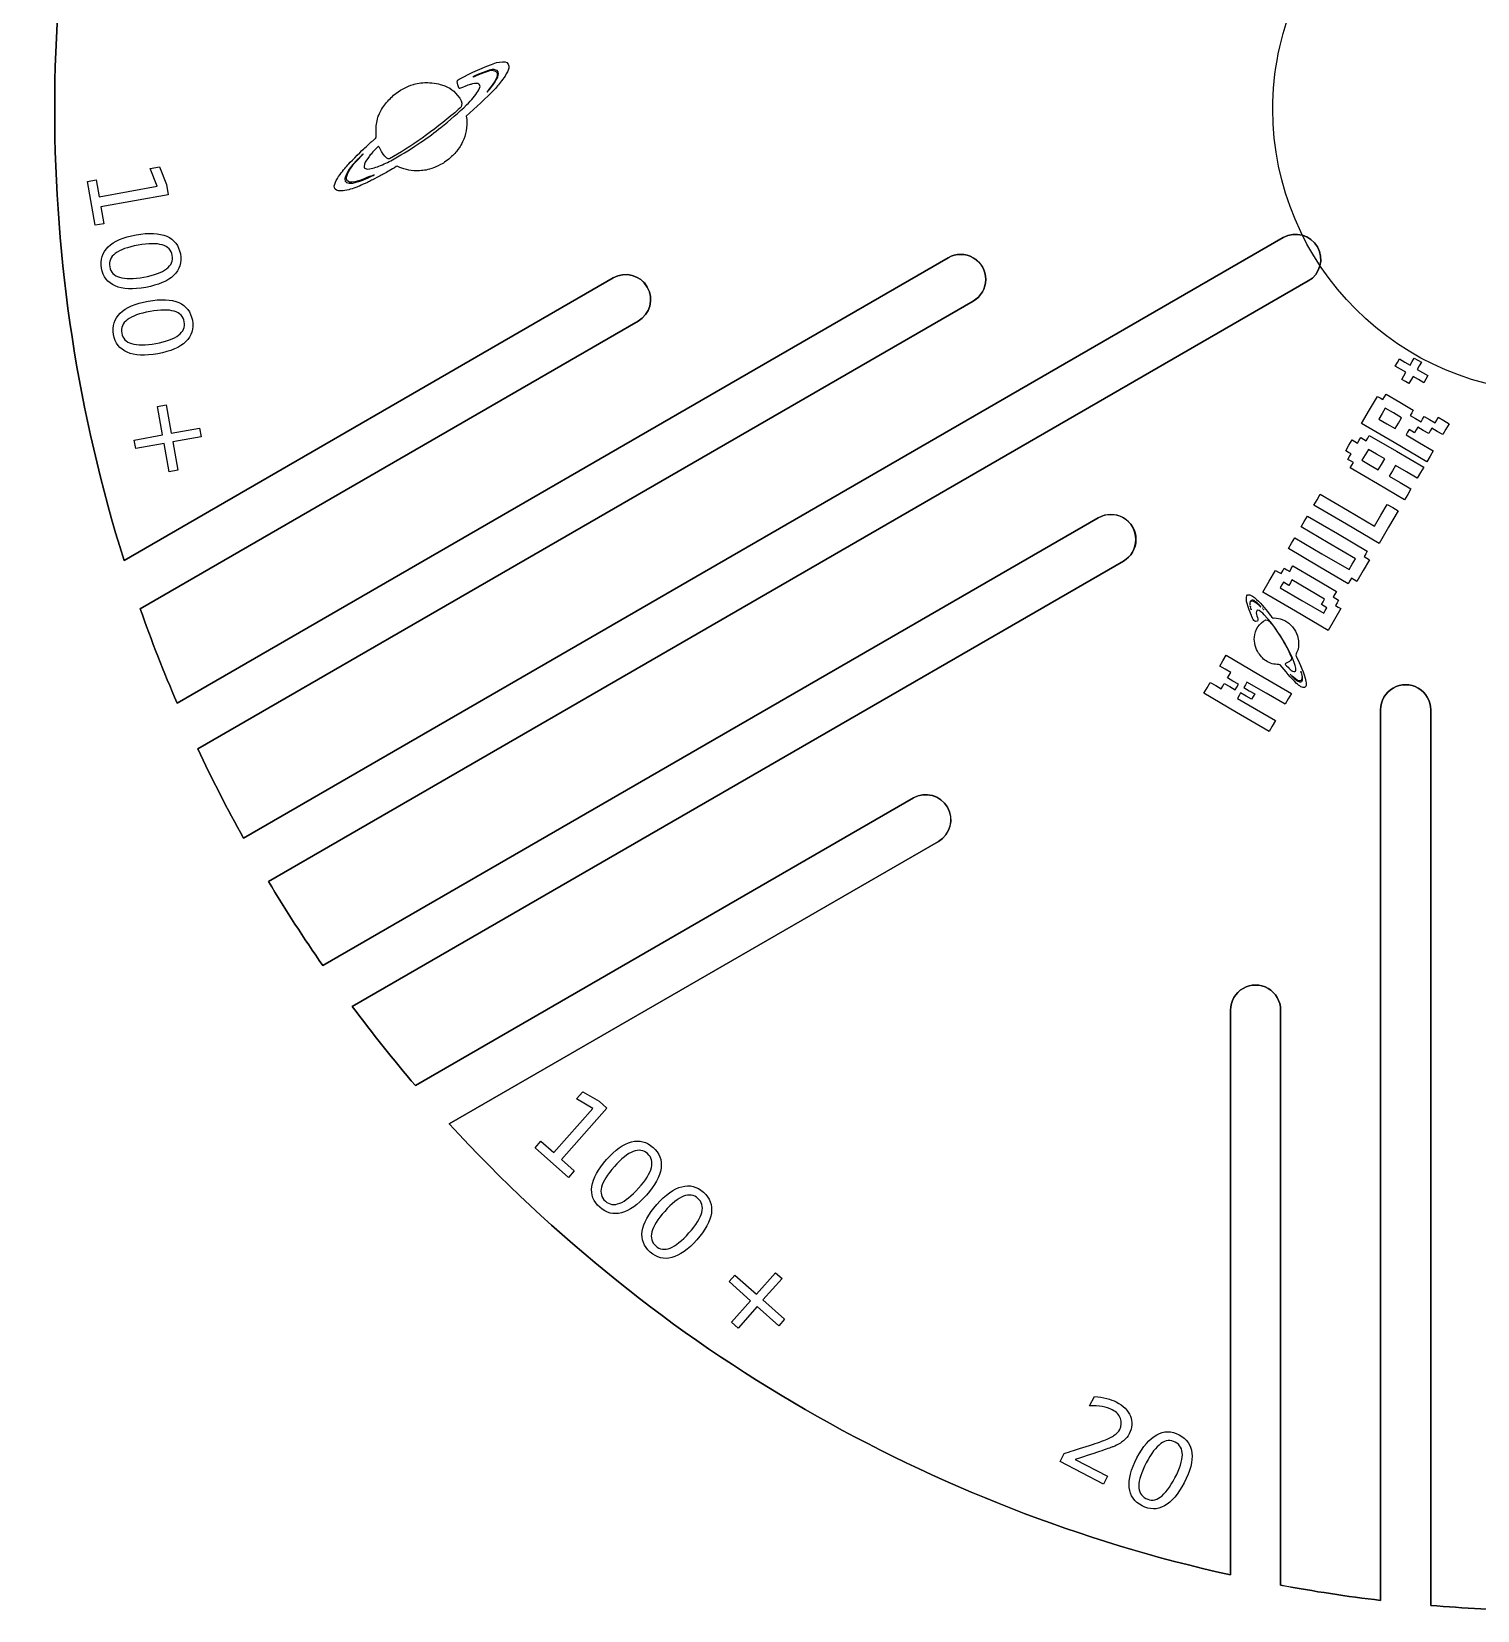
# Model space of a CAD drawing. Header units: millimetres. Extents: x 1 to 303, y 3 to 303.
# Drawn here: x 0.7 to 145.2, y 3 to 160.7 of the extents above; entities that cross this region are included whole.
import ezdxf

# ---------------------------------------------------------------- set-up
doc = ezdxf.new("R2010")
doc.units = ezdxf.units.MM
doc.layers.get('0').update_dxf_attribs({"linetype": 'CONTINUOUS'})

msp = doc.modelspace()

# ---------------------------------------------------------------- linework, layer by layer
at = {"color": 7}
for p, q in [((46.656962, 155.21642), (46.656962, 155.21642)), ((44.132532, 152.28417), (44.171732, 151.94336)), ((35.348442, 149.29766), (35.153802, 149.09053)), ((35.397442, 149.22766), (35.348442, 149.29766)), ((12.526892, 147.043953), (13.462505, 147.213459)), ((13.223719, 145.284828), (12.526892, 147.043953)), ((13.462505, 147.213459), (14.157491, 145.464498)), ((6.263646, 145.756939), (7.128071, 145.913548)), ((7.055899, 141.383966), (6.263646, 145.756939)), ((7.128071, 145.913548), (7.432074, 144.235553)), ((7.432074, 144.235553), (13.223719, 145.284828)), ((14.157491, 145.464498), (14.343578, 144.437358)), ((34.008752, 145.98896), (34.008732, 145.98891)), ((14.343578, 144.437358), (7.61632, 143.218579)), ((31.157042, 144.87162), (31.157112, 144.87153)), ((7.61632, 143.218579), (7.920324, 141.540575)), ((7.920324, 141.540575), (7.055899, 141.383966)), ((14.745124, 138.365563), (14.745124, 138.365563)), ((15.558701, 138.512959), (15.558701, 138.512959)), ((15.94548, 131.739999), (15.94548, 131.739999)), ((16.759057, 131.887395), (16.759057, 131.887395)), ((137.169014, 127.672702), (137.377423, 128.028789)), ((137.377423, 128.028789), (137.911555, 127.716175)), ((138.654096, 127.759648), (138.862505, 128.115735)), ((138.862505, 128.115735), (139.218592, 127.907326)), ((139.218592, 127.907326), (139.57468, 127.698916)), ((136.960605, 127.316614), (137.169014, 127.672702)), ((137.494736, 127.004), (136.960605, 127.316614)), ((138.028867, 126.691385), (137.494736, 127.004)), ((137.612048, 125.979211), (137.820457, 126.335297)), ((137.820457, 126.335297), (138.028867, 126.691385)), ((137.911555, 127.716175), (138.445686, 127.40356)), ((138.445686, 127.40356), (138.654096, 127.759648)), ((138.741042, 126.274567), (138.532632, 125.918478)), ((139.275173, 125.961952), (138.741042, 126.274567)), ((139.366271, 127.34283), (139.157861, 126.986741)), ((139.157861, 126.986741), (139.691992, 126.674127)), ((139.57468, 127.698916), (139.366271, 127.34283)), ((139.691992, 126.674127), (140.226123, 126.361513)), ((140.226123, 126.361513), (140.017715, 126.005426)), ((137.968136, 125.770801), (137.612048, 125.979211)), ((138.324223, 125.562392), (137.968136, 125.770801)), ((138.532632, 125.918478), (138.324223, 125.562392)), ((139.809305, 125.649338), (139.275173, 125.961952)), ((140.017715, 126.005426), (139.809305, 125.649338)), ((13.262605, 123.271285), (14.12703, 123.427893)), ((13.775727, 120.439021), (13.262605, 123.271285)), ((14.12703, 123.427893), (14.640152, 120.595629)), ((134.392259, 122.930463), (135.18741, 124.289055)), ((135.18741, 124.289055), (135.459128, 124.130024)), ((135.459128, 124.130024), (135.730846, 123.970994)), ((135.956222, 123.109498), (135.638161, 122.566061)), ((135.730846, 123.970994), (135.889876, 124.242712)), ((135.889876, 124.242712), (136.048906, 124.51443)), ((136.771377, 122.632408), (135.956222, 123.109498)), ((136.048906, 124.51443), (137.407496, 123.71928)), ((137.407496, 123.71928), (138.766087, 122.92413)), ((133.597109, 121.571874), (134.392259, 122.930463)), ((136.857727, 119.663513), (133.597109, 121.571874)), ((135.638161, 122.566061), (135.320102, 122.022625)), ((135.320102, 122.022625), (136.135256, 121.545535)), ((136.135256, 121.545535), (136.95041, 121.068445)), ((137.586531, 122.155318), (136.771377, 122.632408)), ((136.95041, 121.068445), (137.26847, 121.611881)), ((137.26847, 121.611881), (137.586531, 122.155318)), ((138.607057, 122.652412), (138.448027, 122.380694)), ((138.448027, 122.380694), (138.991463, 122.062634)), ((138.766087, 122.92413), (138.607057, 122.652412)), ((138.991463, 122.062634), (139.5349, 121.744573)), ((139.5349, 121.744573), (139.69393, 122.016291)), ((139.69393, 122.016291), (139.85296, 122.288009)), ((139.85296, 122.288009), (140.396396, 121.969949)), ((140.396396, 121.969949), (140.939832, 121.651889)), ((140.939832, 121.651889), (141.098862, 121.923607)), ((141.098862, 121.923607), (141.257892, 122.195325)), ((141.257892, 122.195325), (141.801328, 121.877265)), ((141.801328, 121.877265), (142.344765, 121.559204)), ((142.344765, 121.559204), (142.026705, 121.015769)), ((10.943465, 119.925899), (13.775727, 120.439021)), ((11.098231, 119.071645), (10.943465, 119.925899)), ((14.640152, 120.595629), (17.472414, 121.108751)), ((17.62718, 120.254497), (14.794918, 119.741376)), ((17.472414, 121.108751), (17.62718, 120.254497)), ((132.324868, 119.398127), (132.642928, 119.941565)), ((132.642928, 119.941565), (132.914647, 119.782535)), ((133.186365, 119.623505), (133.345395, 119.895223)), ((133.345395, 119.895223), (133.504425, 120.16694)), ((133.504425, 120.16694), (133.776143, 120.00791)), ((133.776143, 120.00791), (134.047861, 119.84888)), ((134.047861, 119.84888), (134.206891, 120.120598)), ((134.206891, 120.120598), (134.365921, 120.392316)), ((134.365921, 120.392316), (137.083102, 118.802015)), ((138.196313, 120.704042), (138.037283, 120.432324)), ((138.037283, 120.432324), (139.395873, 119.637174)), ((138.355343, 120.97576), (138.196313, 120.704042)), ((138.627061, 120.81673), (138.355343, 120.97576)), ((138.898779, 120.6577), (138.627061, 120.81673)), ((139.057809, 120.929418), (138.898779, 120.6577)), ((139.21684, 121.201137), (139.057809, 120.929418)), ((139.760276, 120.883077), (139.21684, 121.201137)), ((140.303712, 120.565017), (139.760276, 120.883077)), ((140.462742, 120.836735), (140.303712, 120.565017)), ((140.621772, 121.108453), (140.462742, 120.836735)), ((141.165208, 120.790393), (140.621772, 121.108453)), ((141.708645, 120.472333), (141.165208, 120.790393)), ((142.026705, 121.015769), (141.708645, 120.472333)), ((13.930493, 119.584767), (11.098231, 119.071645)), ((14.443615, 116.752503), (13.930493, 119.584767)), ((14.794918, 119.741376), (15.30804, 116.909112)), ((132.006808, 118.854692), (132.324868, 119.398127)), ((132.278526, 118.695661), (132.006808, 118.854692)), ((132.550244, 118.536631), (132.278526, 118.695661)), ((132.391214, 118.264913), (132.550244, 118.536631)), ((132.914647, 119.782535), (133.186365, 119.623505)), ((133.955176, 118.443947), (133.637117, 117.900511)), ((134.273237, 118.987384), (133.955176, 118.443947)), ((135.088392, 118.510294), (134.273237, 118.987384)), ((135.903546, 118.033204), (135.088392, 118.510294)), ((140.118344, 117.755152), (136.857727, 119.663513)), ((137.083102, 118.802015), (139.800283, 117.211715)), ((139.395873, 119.637174), (140.754464, 118.842024)), ((140.436404, 118.298588), (140.118344, 117.755152)), ((140.754464, 118.842024), (140.436404, 118.298588)), ((15.30804, 116.909112), (14.443615, 116.752503)), ((132.232184, 117.993196), (132.391214, 118.264913)), ((132.503902, 117.834165), (132.232184, 117.993196)), ((132.457561, 117.131699), (132.61659, 117.403417)), ((135.174742, 115.541399), (132.457561, 117.131699)), ((132.77562, 117.675135), (132.503902, 117.834165)), ((132.61659, 117.403417), (132.77562, 117.675135)), ((133.637117, 117.900511), (134.452271, 117.423421)), ((134.452271, 117.423421), (135.267425, 116.946331)), ((135.267425, 116.946331), (135.585485, 117.489767)), ((135.585485, 117.489767), (135.903546, 118.033204)), ((136.672358, 116.853646), (136.354298, 116.31021)), ((136.990419, 117.397084), (136.672358, 116.853646)), ((138.077291, 116.760963), (136.990419, 117.397084)), ((139.164164, 116.124843), (138.077291, 116.760963)), ((139.800283, 117.211715), (139.482224, 116.668279)), ((137.891923, 113.951098), (135.174742, 115.541399)), ((136.354298, 116.31021), (137.44117, 115.67409)), ((137.44117, 115.67409), (138.528043, 115.03797)), ((139.482224, 116.668279), (139.164164, 116.124843)), ((128.826207, 113.42033), (129.144267, 113.963766)), ((129.144267, 113.963766), (129.462327, 114.507202)), ((129.462327, 114.507202), (132.179508, 112.916901)), ((138.209983, 114.494534), (137.891923, 113.951098)), ((138.528043, 115.03797), (138.209983, 114.494534)), ((127.872026, 111.790021), (128.190086, 112.333457)), ((128.190086, 112.333457), (131.178986, 110.584126)), ((132.086824, 111.511969), (128.826207, 113.42033)), ((132.179508, 112.916901), (134.896689, 111.3266)), ((134.896689, 111.3266), (135.53281, 112.413473)), ((135.53281, 112.413473), (136.16893, 113.500345)), ((136.16893, 113.500345), (136.712366, 113.182285)), ((137.255802, 112.864225), (136.301622, 111.233916)), ((136.712366, 113.182285), (137.255802, 112.864225)), ((127.553965, 111.246584), (127.872026, 111.790021)), ((130.271147, 109.656283), (127.553965, 111.246584)), ((131.178986, 110.584126), (134.167885, 108.834795)), ((135.347442, 109.603608), (132.086824, 111.511969)), ((136.301622, 111.233916), (135.347442, 109.603608)), ((126.281725, 109.072839), (126.599786, 109.616276)), ((129.270624, 107.323508), (126.281725, 109.072839)), ((126.599786, 109.616276), (126.917846, 110.159712)), ((126.917846, 110.159712), (129.635027, 108.569411)), ((132.988328, 108.065982), (130.271147, 109.656283)), ((134.167885, 108.834795), (134.008855, 108.563077)), ((126.573448, 107.078129), (126.732478, 107.349847)), ((126.732478, 107.349847), (128.906223, 106.077606)), ((132.259524, 105.574177), (129.270624, 107.323508)), ((129.635027, 108.569411), (132.352208, 106.97911)), ((132.352208, 106.97911), (132.670268, 107.522546)), ((132.670268, 107.522546), (132.988328, 108.065982)), ((134.393261, 107.973299), (133.757141, 106.886426)), ((134.008855, 108.563077), (133.849825, 108.291359)), ((133.849825, 108.291359), (134.121543, 108.132329)), ((134.121543, 108.132329), (134.393261, 107.973299)), ((123.737244, 104.725349), (124.373365, 105.812222)), ((124.373365, 105.812222), (125.009484, 106.899094)), ((125.009484, 106.899094), (125.281203, 106.740064)), ((125.281203, 106.740064), (125.552921, 106.581034)), ((125.552921, 106.581034), (125.711951, 106.852752)), ((125.778297, 105.719538), (125.619267, 105.44782)), ((125.711951, 106.852752), (125.870981, 107.124471)), ((126.050015, 105.560508), (125.778297, 105.719538)), ((125.870981, 107.124471), (126.1427, 106.965441)), ((126.1427, 106.965441), (126.414418, 106.806411)), ((126.414418, 106.806411), (126.573448, 107.078129)), ((126.639793, 105.944913), (126.480763, 105.673195)), ((128.270102, 104.990733), (126.639793, 105.944913)), ((128.906223, 106.077606), (131.079968, 104.805366)), ((132.418555, 105.845896), (132.259524, 105.574177)), ((132.577585, 106.117614), (132.418555, 105.845896)), ((132.849303, 105.958584), (132.577585, 106.117614)), ((133.121021, 105.799554), (132.849303, 105.958584)), ((133.757141, 106.886426), (133.121021, 105.799554)), ((126.997861, 102.816988), (123.737244, 104.725349)), ((125.619267, 105.44782), (125.460237, 105.176102)), ((125.460237, 105.176102), (127.633982, 103.903861)), ((126.321733, 105.401478), (126.050015, 105.560508)), ((126.480763, 105.673195), (126.321733, 105.401478)), ((129.900411, 104.036552), (128.270102, 104.990733)), ((130.920938, 104.533648), (130.761908, 104.26193)), ((130.761908, 104.26193), (131.033626, 104.1029)), ((131.079968, 104.805366), (130.920938, 104.533648)), ((131.033626, 104.1029), (131.305344, 103.943869)), ((122.473145, 103.35137), (122.473145, 103.35137)), ((122.505443, 103.209898), (122.505443, 103.209898)), ((122.535988, 103.091639), (122.535988, 103.091639)), ((122.548812, 103.013922), (122.548812, 103.013922)), ((123.293144, 103.529447), (123.293144, 103.529447)), ((123.675658, 103.140246), (123.675658, 103.140246)), ((123.806154, 103.010336), (123.806154, 103.010336)), ((130.258479, 100.908627), (126.997861, 102.816988)), ((127.633982, 103.903861), (129.807727, 102.631621)), ((129.582351, 103.493117), (129.741381, 103.764834)), ((129.854069, 103.334087), (129.582351, 103.493117)), ((129.741381, 103.764834), (129.900411, 104.036552)), ((129.807727, 102.631621), (129.966757, 102.903339)), ((130.125787, 103.175056), (129.854069, 103.334087)), ((129.966757, 102.903339), (130.125787, 103.175056)), ((131.53072, 103.082372), (130.8946, 101.9955)), ((131.146313, 103.67215), (130.987283, 103.400432)), ((130.987283, 103.400432), (131.259001, 103.241402)), ((131.305344, 103.943869), (131.146313, 103.67215)), ((131.259001, 103.241402), (131.53072, 103.082372)), ((130.8946, 101.9955), (130.258479, 100.908627)), ((119.427828, 97.337948), (119.745888, 97.881384)), ((119.745888, 97.881384), (120.063948, 98.42482)), ((120.063948, 98.42482), (123.324565, 96.51646)), ((119.971264, 97.019888), (119.427828, 97.337948)), ((120.5147, 96.701828), (119.971264, 97.019888)), ((120.19664, 96.158392), (120.35567, 96.43011)), ((120.35567, 96.43011), (120.5147, 96.701828)), ((123.324565, 96.51646), (126.585182, 94.608099)), ((126.481929, 96.508303), (126.481929, 96.508303)), ((126.538517, 96.446053), (126.538517, 96.446053)), ((127.526102, 96.840756), (127.526102, 96.840756)), ((127.539633, 96.770613), (127.539633, 96.770613)), ((127.576865, 96.682521), (127.576865, 96.682521)), ((127.683193, 96.233468), (127.683193, 96.233468)), ((117.837528, 94.620767), (118.155588, 95.164204)), ((118.155588, 95.164204), (118.473648, 95.70764)), ((118.473648, 95.70764), (119.017084, 95.38958)), ((119.017084, 95.38958), (119.56052, 95.07152)), ((119.56052, 95.07152), (119.71955, 95.343238)), ((119.71955, 95.343238), (119.87858, 95.614956)), ((119.87858, 95.614956), (120.422016, 95.296896)), ((120.740076, 95.840332), (120.19664, 96.158392)), ((120.422016, 95.296896), (120.965452, 94.978836)), ((121.283512, 95.522272), (120.740076, 95.840332)), ((120.965452, 94.978836), (121.124482, 95.250554)), ((121.124482, 95.250554), (121.283512, 95.522272)), ((121.508888, 94.660775), (121.349858, 94.389057)), ((122.052325, 94.342715), (121.508888, 94.660775)), ((121.985979, 95.47593), (121.826949, 95.204212)), ((121.826949, 95.204212), (122.370385, 94.886151)), ((122.145009, 95.747648), (121.985979, 95.47593)), ((124.047035, 94.634437), (122.145009, 95.747648)), ((122.370385, 94.886151), (122.913821, 94.568091)), ((128.003246, 95.282507), (128.003246, 95.282514)), ((121.098144, 92.712407), (117.837528, 94.620767)), ((121.349858, 94.389057), (121.190828, 94.117339)), ((121.190828, 94.117339), (123.092855, 93.004129)), ((122.595761, 94.024655), (122.052325, 94.342715)), ((122.754791, 94.296373), (122.595761, 94.024655)), ((122.913821, 94.568091), (122.754791, 94.296373)), ((125.949061, 93.521227), (124.047035, 94.634437)), ((126.267121, 94.064663), (125.949061, 93.521227)), ((126.585182, 94.608099), (126.267121, 94.064663)), ((124.358761, 90.804047), (121.098144, 92.712407)), ((123.092855, 93.004129), (124.994881, 91.890919)), ((124.994881, 91.890919), (124.676821, 91.347483)), ((124.676821, 91.347483), (124.358761, 90.804047)), ((55.143222, 54.096488), (55.774751, 54.807309)), ((56.777216, 53.142469), (55.143222, 54.096488)), ((55.774751, 54.807309), (57.401024, 53.860151)), ((57.401024, 53.860151), (58.181384, 53.166839)), ((52.867894, 48.742312), (56.777216, 53.142469)), ((58.181384, 53.166839), (53.640532, 48.055862)), ((51.009576, 49.218212), (51.593052, 49.874947)), ((54.331905, 46.266486), (51.009576, 49.218212)), ((51.593052, 49.874947), (52.867894, 48.742312)), ((62.793967, 49.25543), (62.793967, 49.25543)), ((53.640532, 48.055862), (54.915382, 46.923221)), ((62.244809, 48.637323), (62.244809, 48.637323)), ((54.915382, 46.923221), (54.331905, 46.266486)), ((67.278525, 44.165114), (67.278525, 44.165114)), ((67.827683, 44.783222), (67.827683, 44.783222)), ((70.394454, 35.845981), (70.977936, 36.502723)), ((70.977936, 36.502723), (73.129725, 34.590965)), ((73.129725, 34.590965), (75.041483, 36.742754)), ((75.041483, 36.742754), (75.690495, 36.166138)), ((72.546242, 33.934223), (70.394454, 35.845981)), ((75.690495, 36.166138), (73.778737, 34.01435)), ((70.63449, 31.782442), (72.546242, 33.934223)), ((73.195254, 33.357608), (71.283503, 31.205827)), ((75.347043, 31.445849), (73.195254, 33.357608)), ((73.778737, 34.01435), (75.930526, 32.102591)), ((71.283503, 31.205827), (70.63449, 31.782442)), ((75.930526, 32.102591), (75.347043, 31.445849)), ((106.416636, 23.443768), (106.904018, 24.378539)), ((115.360989, 20.546096), (115.360989, 20.546096)), ((114.97873, 19.812946), (114.97873, 19.812946)), ((103.463256, 17.891134), (103.869403, 18.670101)), ((107.807174, 15.626251), (103.463256, 17.891134)), ((104.982872, 18.089547), (108.213321, 16.405218)), ((104.982872, 18.089547), (104.982872, 18.089547)), ((108.213321, 16.405218), (107.807174, 15.626251))]:
    msp.add_line(p, q, dxfattribs=at)
at = {"color": 1}
for p, q in [((21.86423, 80.15465), (125.76924, 140.14423)), ((125.76924, 140.14423), (21.86423, 80.15465)), ((125.7692, 140.14427), (125.76924, 140.14423)), ((125.76924, 140.14423), (125.76924, 140.14423)), ((15.23329, 93.64678), (92.288476, 138.13462)), ((92.288476, 138.13462), (15.23329, 93.64678)), ((92.288476, 138.13462), (92.288476, 138.13462)), ((92.2885, 138.13457), (92.288476, 138.13462)), ((9.93197, 107.90657), (58.807714, 136.125)), ((58.807714, 136.125), (9.93197, 107.90657)), ((128.26924, 135.81411), (24.36423, 75.82452)), ((24.36423, 75.82452), (128.26924, 135.81411)), ((58.8077, 136.12497), (58.807714, 136.125)), ((58.807714, 136.125), (58.807714, 136.125)), ((128.2692, 135.81407), (128.26924, 135.81411)), ((128.26924, 135.81411), (128.26924, 135.81411)), ((94.788476, 133.80449), (17.29803, 89.06536)), ((17.29803, 89.06536), (94.788476, 133.80449)), ((94.7885, 133.80447), (94.788476, 133.80449)), ((94.788476, 133.80449), (94.788476, 133.80449)), ((61.307714, 131.79487), (11.54795, 103.06606)), ((11.54795, 103.06606), (61.307714, 131.79487)), ((61.3077, 131.79487), (61.307714, 131.79487)), ((61.307714, 131.79487), (61.307714, 131.79487)), ((29.79803, 67.41472), (107.28848, 112.15385)), ((107.28848, 112.15385), (29.79803, 67.41472)), ((107.2885, 112.15387), (107.28848, 112.15385)), ((107.28848, 112.15385), (107.28848, 112.15385)), ((9.932, 107.90657), (9.93197, 107.90657)), ((9.93197, 107.90657), (9.93197, 107.90657)), ((109.78848, 107.82372), (32.73329, 63.33589)), ((32.73329, 63.33589), (109.78848, 107.82372)), ((109.7885, 107.82377), (109.78848, 107.82372)), ((109.78848, 107.82372), (109.78848, 107.82372)), ((11.548, 103.06607), (11.54795, 103.06606)), ((11.54795, 103.06606), (11.54795, 103.06606)), ((15.233, 93.64677), (15.23329, 93.64678)), ((15.23329, 93.64678), (15.23329, 93.64678)), ((135.5, 4.0035), (135.5, 92.97917)), ((135.5, 92.97917), (135.5, 92.97917)), ((135.5, 92.97917), (135.5, 4.0035)), ((135.5, 92.97917), (135.5, 92.97917)), ((140.5, 92.97917), (140.5, 92.97917)), ((140.5, 92.97917), (140.5, 92.97917)), ((140.5, 92.97917), (140.5, 3.50091)), ((140.5, 3.50091), (140.5, 92.97917)), ((17.298, 89.06537), (17.29803, 89.06536)), ((17.29803, 89.06536), (17.29803, 89.06536)), ((39.04795, 55.43466), (88.807714, 84.16347)), ((88.807714, 84.16347), (39.04795, 55.43466)), ((88.8077, 84.16347), (88.807714, 84.16347)), ((88.807714, 84.16347), (88.807714, 84.16347)), ((21.864, 80.15467), (21.86423, 80.15465)), ((21.86423, 80.15465), (21.86423, 80.15465)), ((91.307714, 79.83334), (42.43197, 51.61492)), ((42.43197, 51.61492), (91.307714, 79.83334)), ((91.3077, 79.83337), (91.307714, 79.83334)), ((91.307714, 79.83334), (91.307714, 79.83334)), ((24.364, 75.82457), (24.36423, 75.82452)), ((24.36423, 75.82452), (24.36423, 75.82452)), ((29.798, 67.41477), (29.79803, 67.41472)), ((29.79803, 67.41472), (29.79803, 67.41472)), ((32.733, 63.33587), (32.73329, 63.33589)), ((32.73329, 63.33589), (32.73329, 63.33589)), ((120.5, 6.54232), (120.5, 62.97917)), ((120.5, 62.97917), (120.5, 62.97917)), ((120.5, 62.97917), (120.5, 6.54232)), ((120.5, 62.97917), (120.5, 62.97917)), ((125.5, 62.97917), (125.5, 62.97917)), ((125.5, 62.97917), (125.5, 62.97917)), ((125.5, 62.97917), (125.5, 5.52155)), ((125.5, 5.52155), (125.5, 62.97917)), ((39.048, 55.43467), (39.04795, 55.43466)), ((39.04795, 55.43466), (39.04795, 55.43466)), ((42.432, 51.61517), (42.43197, 51.61492)), ((42.43197, 51.61492), (42.43197, 51.61492)), ((120.5, 6.54217), (120.5, 6.54232)), ((120.5, 6.54232), (120.5, 6.54232)), ((125.5, 5.52155), (125.5, 5.52155)), ((125.5, 5.52117), (125.5, 5.52155)), ((135.5, 4.00317), (135.5, 4.0035)), ((135.5, 4.0035), (135.5, 4.0035)), ((140.5, 3.50117), (140.5, 3.50091)), ((140.5, 3.50091), (140.5, 3.50091))]:
    msp.add_line(p, q, dxfattribs=at)
for points in [[(9.93197, 198.05177), (0.689351, 168.714106), (0.689361, 137.244229), (9.932, 107.90657)], [(9.93197, 107.90657), (0.689351, 137.244235), (0.689361, 168.714112), (9.932, 198.05177)], [(124.72763, 152.97917), (124.727629, 160.477475), (127.706319, 167.668668), (133.00842, 172.97077)], [(153.00002, 124.70679), (137.385613, 124.706789), (124.727634, 137.364764), (124.72763, 152.97917)], [(129.182163, 139.227977), (128.492278, 140.422883), (126.964787, 140.832976), (125.7692, 140.14427)], [(125.76924, 140.14423), (126.964773, 140.832334), (128.491722, 140.422082), (129.181417, 139.227466)], [(129.181417, 139.227466), (129.871113, 138.032851), (129.462896, 136.505357), (128.2692, 135.81407)], [(128.26924, 135.81411), (129.463465, 136.505175), (129.872049, 138.03307), (129.182163, 139.227977)], [(92.288476, 138.13462), (93.061996, 138.581419), (94.015138, 138.581546), (94.788777, 138.134955)], [(94.795114, 138.142246), (94.018557, 138.589007), (93.062306, 138.586078), (92.2885, 138.13457)], [(94.788777, 138.134955), (95.562417, 137.688363), (96.038989, 136.86292), (96.038932, 135.969632)], [(96.048427, 135.971445), (96.049798, 136.867343), (95.57167, 137.695485), (94.795114, 138.142246)], [(62.217219, 135.20673), (61.528107, 136.400293), (60.003024, 136.811023), (58.8077, 136.12497)], [(58.807714, 136.125), (60.003239, 136.813116), (61.530192, 136.402877), (62.219896, 135.208268)], [(94.788476, 133.80449), (95.566396, 134.248873), (96.047056, 135.075547), (96.048427, 135.971445)], [(96.038932, 135.969632), (96.038875, 135.076345), (95.562197, 134.250963), (94.7885, 133.80447)], [(62.219896, 135.208268), (62.909599, 134.013658), (62.501392, 132.486162), (61.3077, 131.79487)], [(61.307714, 131.79487), (62.499508, 132.487037), (62.906331, 134.013167), (62.217219, 135.20673)], [(107.28848, 112.15385), (108.062213, 112.604198), (109.017694, 112.606438), (109.793531, 112.159725)], [(109.78879, 112.154186), (109.015157, 112.600781), (108.06202, 112.600661), (107.2885, 112.15387)], [(111.038923, 109.988863), (111.038987, 110.882147), (110.562423, 111.70759), (109.78879, 112.154186)], [(109.793531, 112.159725), (110.569368, 111.713012), (111.047116, 110.885542), (111.046078, 109.990291)], [(109.78848, 107.82372), (110.562177, 108.270205), (111.038859, 109.09558), (111.038923, 109.988863)], [(111.046078, 109.990291), (111.045039, 109.095041), (110.565371, 108.268682), (109.7885, 107.82377)], [(11.54795, 103.06606), (12.670064, 99.885764), (13.899112, 96.744216), (15.233, 93.64677)], [(15.23329, 93.64678), (13.899321, 96.744222), (12.670193, 99.885771), (11.548, 103.06607)], [(135.5, 92.97917), (135.5, 93.872334), (135.976497, 94.697652), (136.75, 95.144234)], [(136.75, 95.144234), (135.976497, 94.697652), (135.5, 93.872334), (135.5, 92.97917)], [(136.75, 95.144234), (137.523503, 95.590816), (138.476497, 95.590816), (139.25, 95.144234)], [(139.25, 95.144234), (138.476497, 95.590816), (137.523503, 95.590816), (136.75, 95.144234)], [(139.25, 95.144234), (140.023503, 94.697652), (140.5, 93.872334), (140.5, 92.97917)], [(140.5, 92.97917), (140.5, 93.872334), (140.023503, 94.697652), (139.25, 95.144234)], [(21.86423, 80.15465), (20.243417, 83.073249), (18.720493, 86.045144), (17.298, 89.06537)], [(17.29803, 89.06536), (18.720438, 86.045148), (20.243276, 83.073263), (21.864, 80.15467)], [(92.222587, 83.248305), (91.532269, 84.443966), (90.003419, 84.853686), (88.8077, 84.16347)], [(88.807714, 84.16347), (90.002892, 84.847962), (91.526566, 84.436846), (92.21522, 83.244062)], [(92.21522, 83.244062), (92.903875, 82.051278), (92.498075, 80.52618), (91.3077, 79.83337)], [(91.307714, 79.83334), (92.503315, 80.523761), (92.912905, 82.052645), (92.222587, 83.248305)], [(29.79803, 67.41472), (27.893604, 70.156751), (26.081251, 72.961597), (24.364, 75.82457)], [(24.36423, 75.82452), (26.081398, 72.961584), (27.893664, 70.156772), (29.798, 67.41477)], [(120.5, 62.97917), (120.5, 63.872334), (120.976497, 64.697652), (121.75, 65.144234)], [(121.75, 65.144234), (120.976497, 64.697652), (120.5, 63.872334), (120.5, 62.97917)], [(121.75, 65.144234), (122.523503, 65.590816), (123.476497, 65.590816), (124.25, 65.144234)], [(124.25, 65.144234), (123.476497, 65.590816), (122.523503, 65.590816), (121.75, 65.144234)], [(124.25, 65.144234), (125.023503, 64.697652), (125.5, 63.872334), (125.5, 62.97917)], [(125.5, 62.97917), (125.5, 63.872334), (125.023503, 64.697652), (124.25, 65.144234)], [(39.04795, 55.43466), (36.854742, 57.996657), (34.748561, 60.631891), (32.733, 63.33587)], [(32.73329, 63.33589), (34.748772, 60.631912), (36.854873, 57.996674), (39.048, 55.43467)], [(42.43197, 51.61492), (63.217795, 28.941684), (90.471508, 13.206692), (120.5, 6.54217)], [(120.5, 6.54232), (90.471507, 13.206875), (63.217803, 28.941902), (42.432, 51.61517)], [(125.5, 5.52155), (128.815316, 4.903151), (132.150545, 4.396737), (135.5, 4.00317)], [(135.5, 4.0035), (132.150554, 4.396831), (128.815325, 4.903009), (125.5, 5.52117)], [(150.5, 3), (147.162018, 3.055729), (143.826827, 3.222879), (140.5, 3.50117)], [(140.5, 3.50091), (143.826832, 3.222762), (147.162023, 3.055756), (150.5, 3.00017)]]:
    msp.add_open_spline(points, degree=3, dxfattribs=at)
at = {"color": 7}
for points in [[(47.155972, 157.62792), (47.524042, 157.71992), (48.026472, 157.73149), (48.175992, 157.65152)], [(43.427532, 155.96698), (44.640822, 156.61763), (45.823822, 157.18467), (47.155972, 157.62792)], [(46.906172, 156.94267), (46.533452, 157.0431), (44.788862, 156.22972), (44.786402, 156.18773)], [(44.786402, 156.18773), (44.786402, 156.17123), (45.801932, 156.64033), (46.474222, 156.84065)], [(47.170822, 156.19052), (46.939412, 155.55027), (46.549312, 155.17585), (46.171782, 154.6763)], [(46.474222, 156.84065), (46.952392, 156.9671), (47.381852, 156.64029), (47.170822, 156.19052)], [(47.336792, 156.52305), (47.353792, 156.85088), (47.155602, 156.86953), (46.906172, 156.94267)], [(47.125292, 155.90026), (47.231682, 156.10491), (47.335202, 156.33909), (47.336792, 156.52305)], [(48.318752, 156.87203), (48.240352, 156.67802), (48.030522, 156.3103), (47.887472, 156.11618)], [(48.175992, 157.65152), (48.456022, 157.46366), (48.424092, 157.13779), (48.318752, 156.87203)], [(36.871262, 154.36235), (37.385042, 154.82316), (38.236202, 155.27755), (38.841662, 155.45118)], [(38.841662, 155.45118), (39.034642, 155.54078), (39.727602, 155.64063), (40.136592, 155.64259)], [(40.136592, 155.64259), (40.492892, 155.62979), (41.378372, 155.55389), (41.638242, 155.40606)], [(41.638242, 155.40606), (42.611782, 155.11362), (42.845142, 154.85004), (43.490262, 154.09444)], [(43.233122, 155.74402), (43.233602, 155.84382), (43.247622, 155.85989), (43.427532, 155.96698)], [(43.403482, 155.04749), (43.309982, 155.26985), (43.265522, 155.54896), (43.233122, 155.74402)], [(44.035452, 155.27316), (43.597712, 155.08558), (43.426522, 155.02445), (43.403482, 155.04749)], [(44.505042, 155.43331), (44.423542, 155.41841), (44.183032, 155.33641), (44.035452, 155.27316)], [(47.033402, 155.05443), (46.145302, 154.05697), (45.037172, 153.12967), (44.132532, 152.28417)], [(44.156632, 153.3965), (44.671432, 153.91444), (45.037212, 154.35726), (45.283652, 154.76088)], [(44.641382, 155.47411), (44.608082, 155.45931), (44.546682, 155.44091), (44.505042, 155.43331)], [(44.940232, 155.53261), (44.809192, 155.51531), (44.674702, 155.48901), (44.641382, 155.47411)], [(45.458732, 155.42414), (45.386732, 155.53409), (45.218172, 155.56934), (44.940232, 155.53261)], [(45.283652, 154.76088), (45.412812, 154.93133), (45.580402, 155.22505), (45.458732, 155.42414)], [(46.171782, 154.6763), (46.171032, 154.631), (46.399032, 154.8849), (46.656962, 155.21642)], [(46.656962, 155.21642), (46.888112, 155.51355), (47.036642, 155.73042), (47.125292, 155.90026)], [(47.887472, 156.11618), (47.580172, 155.69919), (47.320482, 155.37634), (47.033402, 155.05443)], [(35.583082, 152.80668), (35.692572, 152.98289), (35.799892, 153.21777), (35.943082, 153.3873)], [(35.943082, 153.3873), (36.222522, 153.76634), (36.557452, 154.06419), (36.871262, 154.36235)], [(41.587192, 151.14048), (42.463832, 151.86202), (43.413162, 152.67132), (44.156632, 153.3965)], [(43.608282, 153.22876), (43.474252, 153.07039), (43.193782, 152.80874), (42.974152, 152.617)], [(43.490262, 154.09444), (43.731092, 153.72519), (43.704342, 153.3464), (43.608282, 153.22876)], [(35.117632, 150.71744), (35.117042, 151.33891), (35.156232, 151.65229), (35.300032, 152.18279)], [(35.300032, 152.18279), (35.333332, 152.30058), (35.382632, 152.40228), (35.583082, 152.80668)], [(42.974152, 152.617), (40.914942, 150.92959), (38.560592, 149.11842), (36.453532, 148.02613)], [(44.171732, 151.94336), (44.251132, 151.25372), (44.093732, 150.40931), (43.756512, 149.71661)], [(34.640922, 149.7017), (34.659022, 149.7185), (34.755542, 149.8004), (34.855412, 149.88347)], [(34.855412, 149.88347), (34.955312, 149.96657), (35.057522, 150.05409), (35.082632, 150.0779)], [(35.082632, 150.0779), (35.121032, 150.1143), (35.126532, 150.21585), (35.117632, 150.71744)], [(39.597032, 149.67196), (40.305372, 150.13872), (41.015202, 150.69635), (41.587192, 151.14048)], [(32.395382, 147.52002), (32.697872, 147.84692), (33.796092, 148.94674), (33.998752, 149.12572)], [(32.936852, 147.53813), (33.001352, 147.63753), (33.833552, 148.47192), (33.831472, 148.51338)], [(33.831472, 148.51338), (33.770772, 148.45408), (32.995302, 147.66882), (32.958832, 147.6261)], [(33.998752, 149.12572), (34.117782, 149.23084), (34.592182, 149.65635), (34.640922, 149.7017)], [(35.153802, 149.09053), (34.793372, 148.70697), (34.549442, 148.43), (34.414342, 148.25091)], [(35.446442, 149.13576), (35.446442, 149.14786), (35.424342, 149.18916), (35.397442, 149.22766)], [(35.986532, 148.27743), (35.824042, 148.47573), (35.446442, 149.07585), (35.446442, 149.13576)], [(36.453532, 148.02613), (36.285012, 147.98833), (36.080562, 148.1701), (35.986532, 148.27743)], [(36.919872, 148.01803), (37.765852, 148.48615), (38.851862, 149.17216), (39.597032, 149.67196)], [(43.437412, 149.15612), (42.994992, 148.55649), (42.964302, 148.52176), (42.514002, 148.1109)], [(43.756512, 149.71661), (43.636472, 149.47002), (43.526552, 149.27694), (43.437412, 149.15612)], [(31.513572, 146.45965), (31.829782, 146.86981), (32.149622, 147.25441), (32.395382, 147.52002)], [(32.405142, 146.96112), (32.159472, 146.57129), (32.092522, 146.36828), (32.022962, 146.15672)], [(32.144162, 146.08899), (32.259322, 146.66726), (32.593382, 147.11992), (32.936852, 147.53813)], [(32.958832, 147.6261), (32.704782, 147.32859), (32.627752, 147.2734), (32.405142, 146.96112)], [(33.958982, 147.47455), (33.863082, 147.14491), (33.897682, 147.02453), (34.251932, 147.00204)], [(34.414342, 148.25091), (34.233522, 148.01381), (34.028302, 147.7402), (33.958982, 147.47455)], [(34.251932, 147.00204), (34.782542, 147.04264), (35.116212, 147.17895), (35.565182, 147.3536)], [(35.565182, 147.3536), (36.115712, 147.56765), (36.424692, 147.74629), (36.919872, 148.01803)], [(36.415872, 146.81687), (36.221542, 146.71112), (36.057782, 146.6189), (35.878792, 146.51441)], [(37.121432, 147.23875), (36.886652, 147.09484), (36.634952, 146.93764), (36.415872, 146.81687)], [(37.303202, 147.25395), (37.213802, 147.29515), (37.199102, 147.29385), (37.121432, 147.23875)], [(38.142762, 146.94979), (37.751012, 147.06355), (37.591622, 147.12129), (37.303202, 147.25395)], [(39.248622, 146.82633), (38.707302, 146.82433), (38.494592, 146.84763), (38.142762, 146.94979)], [(40.687642, 147.05772), (40.060662, 146.86277), (39.851082, 146.82906), (39.248622, 146.82633)], [(41.323872, 147.32121), (40.948072, 147.1394), (40.941322, 147.13661), (40.687642, 147.05772)], [(41.951292, 147.67487), (41.801402, 147.55991), (41.705372, 147.50579), (41.323872, 147.32121)], [(42.514002, 148.1109), (42.340592, 147.9143), (42.137912, 147.81719), (41.951292, 147.67487)], [(31.157112, 144.87153), (30.948202, 144.97298), (30.872362, 145.24365), (30.981942, 145.49671)], [(30.981942, 145.49671), (31.009242, 145.55971), (31.041942, 145.63861), (31.054542, 145.67194)], [(31.054542, 145.67194), (31.140242, 145.8977), (31.325782, 146.21605), (31.513572, 146.45965)], [(32.022962, 146.15672), (32.006262, 146.14642), (31.992962, 146.06722), (31.993362, 145.98074)], [(31.993362, 145.98074), (31.995362, 145.66166), (32.207972, 145.55616), (32.780392, 145.59134)], [(32.285562, 145.77506), (32.221062, 145.82996), (32.144162, 146.00054), (32.144162, 146.08899)], [(33.370262, 145.82346), (32.812512, 145.64816), (32.473242, 145.61554), (32.285562, 145.77506)], [(33.098422, 145.16784), (32.827252, 145.05187), (32.582422, 144.98093), (32.386452, 144.92822)], [(32.780392, 145.59134), (32.973162, 145.61444), (33.852112, 145.90085), (34.008752, 145.98896)], [(33.446832, 145.30291), (33.262752, 145.22301), (33.222592, 145.20741), (33.098422, 145.16784)], [(34.939622, 146.41737), (34.928722, 146.42827), (33.507942, 145.86673), (33.370262, 145.82346)], [(34.241952, 145.6569), (33.975182, 145.54087), (33.697812, 145.41024), (33.446832, 145.30291)], [(34.008732, 145.98891), (34.576442, 146.23085), (34.847182, 146.37433), (34.939622, 146.41737)], [(34.666252, 145.87254), (34.525342, 145.79464), (34.377052, 145.72158), (34.241952, 145.6569)], [(35.530382, 146.32282), (35.030872, 146.05799), (34.759292, 145.91647), (34.666252, 145.87254)], [(35.878792, 146.51441), (35.808392, 146.47331), (35.651572, 146.38707), (35.530382, 146.32282)], [(32.386452, 144.92822), (31.874652, 144.79096), (31.370942, 144.76777), (31.157042, 144.87162)], [(8.335316, 139.220969), (8.92884, 139.790647), (9.864598, 140.191253), (11.14259, 140.422788)], [(11.14259, 140.422788), (12.423973, 140.654936), (13.440798, 140.60808), (14.193065, 140.282219)], [(7.682266, 137.085982), (7.528115, 137.936845), (7.745798, 138.648507), (8.335316, 139.220969)], [(11.329599, 139.390561), (10.2889, 139.202017), (9.531479, 138.928251), (9.057337, 138.569263)], [(13.74557, 139.418632), (13.179012, 139.589076), (12.373688, 139.579719), (11.329599, 139.390561)], [(14.745124, 138.365563), (14.649317, 138.894387), (14.316132, 139.245411), (13.74557, 139.418632)], [(14.193065, 140.282219), (14.949338, 139.953575), (15.40455, 139.363821), (15.558701, 138.512959)], [(9.057337, 138.569263), (8.5872, 138.207498), (8.400035, 137.762203), (8.495842, 137.233378)], [(8.495842, 137.233378), (8.592264, 136.701162), (8.923754, 136.349829), (9.490313, 136.179378)], [(14.178546, 137.028747), (14.652687, 137.387741), (14.841546, 137.833347), (14.745124, 138.365563)], [(15.558701, 138.512959), (15.712853, 137.66209), (15.493167, 136.951816), (14.899644, 136.382138)], [(9.041895, 135.320888), (8.289628, 135.646749), (7.836418, 136.235113), (7.682266, 137.085982)], [(9.490313, 136.179378), (10.060876, 136.006156), (10.866507, 136.013818), (11.907206, 136.202362)], [(11.907206, 136.202362), (12.951296, 136.39152), (13.708409, 136.666981), (14.178546, 137.028747)], [(14.899644, 136.382138), (14.310126, 135.809676), (13.374676, 135.407371), (12.093293, 135.175222)], [(12.093293, 135.175222), (10.815301, 134.943688), (9.798168, 134.992243), (9.041895, 135.320888)], [(8.882622, 130.460419), (8.728471, 131.311281), (8.946154, 132.022943), (9.535672, 132.595405)], [(9.535672, 132.595405), (10.129195, 133.165084), (11.064953, 133.56569), (12.342946, 133.797224)], [(12.529953, 132.765008), (11.489254, 132.576464), (10.731834, 132.302695), (10.257693, 131.9437)], [(12.342946, 133.797224), (13.624328, 134.029373), (14.641153, 133.982517), (15.393421, 133.656656)], [(14.945926, 132.793069), (14.379367, 132.963519), (13.574042, 132.954166), (12.529953, 132.765008)], [(15.94548, 131.739999), (15.849672, 132.268824), (15.516488, 132.619847), (14.945926, 132.793069)], [(15.393421, 133.656656), (16.149694, 133.328011), (16.604906, 132.738258), (16.759057, 131.887395)], [(10.257693, 131.9437), (9.787555, 131.581934), (9.60039, 131.136639), (9.696198, 130.607815)], [(15.3789, 130.403193), (15.853042, 130.762181), (16.041901, 131.207783), (15.94548, 131.739999)], [(16.759057, 131.887395), (16.913208, 131.036533), (16.693522, 130.32626), (16.1, 129.756575)], [(10.242251, 128.695324), (9.489983, 129.021192), (9.036773, 129.609557), (8.882622, 130.460419)], [(9.696198, 130.607815), (9.79262, 130.075599), (10.124109, 129.724268), (10.690667, 129.553824)], [(10.690667, 129.553824), (11.261231, 129.380596), (12.066863, 129.388254), (13.107562, 129.576798)], [(13.107562, 129.576798), (14.151651, 129.765956), (14.908764, 130.041421), (15.3789, 130.403193)], [(16.1, 129.756575), (15.510482, 129.184113), (14.575032, 128.781807), (13.293649, 128.549659)], [(13.293649, 128.549659), (12.015657, 128.318124), (10.998524, 128.36668), (10.242251, 128.695324)], [(122.528125, 102.538868), (122.317007, 103.082933), (122.051085, 103.639749), (122.080721, 104.238118)], [(122.080721, 104.238118), (122.136889, 104.702305), (122.694923, 104.375431), (122.887219, 104.182973)], [(123.293144, 103.529447), (123.03536, 103.770836), (122.68103, 104.130533), (122.460581, 103.7945)], [(122.887219, 104.182973), (123.444993, 103.711492), (123.913665, 103.143405), (124.3632, 102.572767)], [(122.460581, 103.7945), (122.372583, 103.665987), (122.501478, 103.234379), (122.470332, 103.625683)], [(122.473145, 103.35137), (122.418524, 103.237292), (122.546027, 103.227245), (122.473145, 103.35137)], [(122.505443, 103.209898), (122.419593, 103.238489), (122.573065, 103.122138), (122.505443, 103.209898)], [(122.470332, 103.625683), (122.530952, 104.04065), (122.925446, 103.79872), (123.153637, 103.577142)], [(122.535988, 103.091639), (122.499183, 103.082689), (122.587855, 103.022542), (122.535988, 103.091639)], [(123.194957, 101.845629), (122.721479, 101.621291), (122.697964, 102.258526), (122.528125, 102.538868)], [(122.548812, 103.013922), (122.562395, 102.94569), (122.590282, 102.981113), (122.548812, 103.013922)], [(123.152166, 102.924434), (122.883091, 102.605857), (123.371809, 102.089821), (123.194957, 101.845629)], [(123.873425, 102.473429), (123.669143, 102.654975), (123.427871, 102.942687), (123.152166, 102.924434)], [(123.153637, 103.577142), (123.290388, 103.443726), (123.726602, 103.071581), (123.417832, 103.40219)], [(123.417832, 103.40219), (123.398232, 103.419574), (123.330246, 103.495682), (123.293144, 103.529447)], [(123.675658, 103.140246), (123.702354, 103.0946), (123.741323, 103.117264), (123.675658, 103.140246)], [(123.806154, 103.010336), (123.725419, 103.063179), (123.885624, 102.921378), (123.806154, 103.010336)], [(124.3632, 102.572767), (124.531166, 102.382089), (124.633652, 102.043862), (124.941659, 102.147999)], [(122.886617, 100.244456), (122.937698, 100.963666), (123.371388, 101.659396), (124.03564, 101.95801)], [(126.125933, 99.280476), (125.489491, 100.41771), (124.770469, 101.521128), (123.873425, 102.473429)], [(124.03564, 101.95801), (124.310813, 102.006725), (124.472216, 101.70565), (124.681471, 101.452628)], [(124.681471, 101.452628), (125.396596, 100.50584), (126.029911, 99.492782), (126.492997, 98.399476)], [(124.941659, 102.147999), (126.329662, 102.127513), (127.448557, 100.717268), (127.291787, 99.367216)], [(123.290233, 98.64563), (123.039502, 99.114644), (122.812803, 99.683908), (122.886617, 100.244456)], [(124.19906, 97.773665), (123.815849, 97.966153), (123.534909, 98.310428), (123.290233, 98.64563)], [(126.492997, 98.399476), (126.791019, 97.994902), (126.330206, 97.728237), (125.989834, 97.613672)], [(127.022487, 97.129475), (126.874807, 97.897523), (126.490805, 98.5968), (126.125933, 99.280476)], [(127.291787, 99.367216), (127.35775, 98.980044), (126.915368, 98.633683), (127.068021, 98.294141)], [(127.068021, 98.294141), (127.452038, 97.492348), (127.867603, 96.690296), (128.034942, 95.810424)], [(125.476308, 97.475707), (125.040276, 97.511014), (124.578132, 97.523563), (124.19906, 97.773665)], [(127.099956, 95.618665), (126.491714, 96.174435), (125.980837, 96.831354), (125.476308, 97.475707)], [(125.989834, 97.613672), (125.808671, 97.490805), (126.293423, 97.242715), (126.368117, 97.088681)], [(126.368117, 97.088681), (126.564578, 96.826763), (127.154494, 96.535186), (127.022487, 97.129475)], [(126.481929, 96.508303), (126.374464, 96.572889), (126.587768, 96.398069), (126.481929, 96.508303)], [(126.538517, 96.446053), (126.502341, 96.422981), (126.58852, 96.40387), (126.538517, 96.446053)], [(127.15096, 95.937837), (126.963717, 96.053469), (126.61145, 96.404179), (126.59989, 96.362744)], [(126.59989, 96.362744), (126.855134, 96.11958), (127.117242, 95.835322), (127.469576, 95.746892)], [(127.625236, 96.421896), (127.697428, 96.064579), (127.557985, 95.682642), (127.15096, 95.937837)], [(127.469576, 95.746892), (127.72051, 95.722655), (127.705362, 96.070895), (127.683193, 96.233468)], [(127.526102, 96.840756), (127.476174, 96.897071), (127.574759, 96.712535), (127.526102, 96.840756)], [(127.576865, 96.682521), (127.522725, 96.734632), (127.619639, 96.564534), (127.576865, 96.682521)], [(127.539633, 96.770613), (127.553216, 96.702385), (127.581105, 96.737803), (127.539633, 96.770613)], [(127.683193, 96.233468), (127.679405, 96.399252), (127.540971, 96.797504), (127.625236, 96.421896)], [(128.003246, 95.282514), (127.704422, 95.014703), (127.338441, 95.435902), (127.099956, 95.618665)], [(128.034942, 95.810424), (128.054699, 95.636779), (128.076782, 95.446381), (128.003246, 95.282507)], [(58.140589, 48.032504), (59.005512, 49.006022), (59.834479, 49.596733), (60.627491, 49.804638)], [(60.627491, 49.804638), (61.425373, 50.012826), (62.147531, 49.829757), (62.793967, 49.25543)], [(62.244809, 48.637323), (61.843039, 48.994276), (61.364235, 49.064823), (60.808397, 48.848965)], [(62.793967, 49.25543), (63.440407, 48.6811), (63.705933, 47.98666), (63.590544, 47.172111)], [(56.673549, 45.35426), (56.788938, 46.16881), (57.277951, 47.061557), (58.140589, 48.032504)], [(58.924815, 47.335758), (58.22235, 46.545096), (57.79537, 45.862217), (57.643874, 45.287121)], [(60.808397, 48.848965), (60.257429, 48.633399), (59.629568, 48.128997), (58.924815, 47.335758)], [(62.624092, 47.235809), (62.775583, 47.81091), (62.649156, 48.278081), (62.244809, 48.637323)], [(61.347022, 45.183746), (62.051776, 45.976984), (62.477466, 46.661005), (62.624092, 47.235809)], [(63.590544, 47.172111), (63.480026, 46.357844), (62.992306, 45.463952), (62.127383, 44.490434)], [(57.477425, 43.271371), (56.830989, 43.845697), (56.563031, 44.539994), (56.673549, 45.35426)], [(57.643874, 45.287121), (57.497247, 44.712318), (57.624819, 44.246439), (58.02659, 43.889486)], [(59.459569, 43.673965), (60.015407, 43.889824), (60.644558, 44.393084), (61.347022, 45.183746)], [(62.127383, 44.490434), (61.264745, 43.519488), (60.434485, 42.92992), (59.636602, 42.721733)], [(63.174305, 43.560295), (64.039228, 44.533813), (64.868195, 45.124525), (65.661206, 45.332429)], [(65.842112, 44.376756), (65.291139, 44.161195), (64.663276, 43.656795), (63.958523, 42.863556)], [(65.661206, 45.332429), (66.459088, 45.540617), (67.181247, 45.357548), (67.827683, 44.783222)], [(67.278525, 44.165114), (66.876755, 44.522067), (66.39795, 44.592615), (65.842112, 44.376756)], [(67.6578, 42.763607), (67.809296, 43.338703), (67.682871, 43.805872), (67.278525, 44.165114)], [(67.827683, 44.783222), (68.474123, 44.208891), (68.739649, 43.514451), (68.62426, 42.699902)], [(59.636602, 42.721733), (58.843591, 42.513828), (58.123865, 42.697041), (57.477425, 43.271371)], [(58.02659, 43.889486), (58.430936, 43.530244), (58.908596, 43.458404), (59.459569, 43.673965)], [(61.707265, 40.882051), (61.822653, 41.696601), (62.311667, 42.589349), (63.174305, 43.560295)], [(63.958523, 42.863556), (63.256059, 42.072894), (62.829081, 41.390013), (62.677589, 40.814912)], [(66.380738, 40.711537), (67.085492, 41.504776), (67.511179, 42.188799), (67.6578, 42.763607)], [(68.62426, 42.699902), (68.513742, 41.885636), (68.026021, 40.991743), (67.161099, 40.018225)], [(62.511141, 38.799163), (61.864705, 39.373489), (61.596747, 40.067785), (61.707265, 40.882051)], [(62.677589, 40.814912), (62.530963, 40.240109), (62.658535, 39.774231), (63.060305, 39.417278)], [(64.493277, 39.201763), (65.04912, 39.417617), (65.678274, 39.920875), (66.380738, 40.711537)], [(67.161099, 40.018225), (66.29846, 39.047279), (65.4682, 38.457712), (64.670318, 38.249524)], [(64.670318, 38.249524), (63.877307, 38.041619), (63.157581, 38.224832), (62.511141, 38.799163)], [(63.060305, 39.417278), (63.464652, 39.058035), (63.942309, 38.986197), (64.493277, 39.201763)], [(106.904018, 24.378539), (107.354746, 24.333907), (107.761923, 24.26536), (108.125551, 24.172898)], [(108.125551, 24.172898), (108.489173, 24.080439), (108.805397, 23.964127), (109.074224, 23.823963)], [(109.074224, 23.823963), (109.782931, 23.454449), (110.255689, 22.982615), (110.492498, 22.408461)], [(107.686534, 23.364436), (107.313221, 23.430867), (106.889922, 23.457311), (106.416636, 23.443768)], [(108.686401, 23.035431), (108.396192, 23.186744), (108.062903, 23.296412), (107.686534, 23.364436)], [(109.50155, 22.173333), (109.367459, 22.534638), (109.095742, 22.822004), (108.686401, 23.035431)], [(109.422964, 21.083701), (109.612502, 21.447223), (109.638697, 21.810434), (109.50155, 22.173333)], [(110.492498, 22.408461), (110.729299, 21.834303), (110.693202, 21.250909), (110.38421, 20.658279)], [(108.888281, 20.494137), (109.128468, 20.664184), (109.306696, 20.860705), (109.422964, 21.083701)], [(110.38421, 20.658279), (110.237678, 20.377239), (110.044853, 20.137819), (109.805737, 19.94002)], [(111.145008, 18.227685), (111.747064, 19.382395), (112.407392, 20.157054), (113.12599, 20.55166)], [(113.12599, 20.55166), (113.849238, 20.947728), (114.594238, 20.945874), (115.360989, 20.546096)], [(115.360989, 20.546096), (116.12774, 20.146319), (116.554254, 19.537355), (116.640532, 18.719207)], [(103.869403, 18.670101), (104.410243, 18.850457), (105.142363, 19.088434), (106.065763, 19.384032)], [(107.63954, 18.959774), (107.010397, 18.751635), (106.124841, 18.461559), (104.982872, 18.089547)], [(106.065763, 19.384032), (106.993809, 19.681087), (107.581916, 19.877589), (107.830084, 19.973539)], [(108.769477, 19.349712), (108.646918, 19.300942), (108.270272, 19.170963), (107.63954, 18.959774)], [(107.830084, 19.973539), (108.300008, 20.152014), (108.65274, 20.325547), (108.888281, 20.494137)], [(109.805737, 19.94002), (109.571267, 19.743678), (109.225847, 19.546908), (108.769477, 19.349712)], [(113.533995, 19.668734), (113.052027, 19.325584), (112.56576, 18.68357), (112.075194, 17.742693)], [(114.97873, 19.812946), (114.502182, 20.061414), (114.020603, 20.013343), (113.533995, 19.668734)], [(115.687621, 18.545851), (115.694631, 19.140519), (115.458334, 19.562884), (114.97873, 19.812946)], [(110.37373, 15.27298), (110.287449, 16.091122), (110.544542, 17.076024), (111.145008, 18.227685)], [(112.075194, 17.742693), (111.586222, 16.804872), (111.338232, 16.038623), (111.331225, 15.443945)], [(114.948227, 16.244717), (115.438793, 17.185595), (115.685258, 17.952639), (115.687621, 18.545851)], [(116.640532, 18.719207), (116.731454, 17.902524), (116.475886, 16.916827), (115.873829, 15.762116)], [(113.484851, 14.321062), (113.971463, 14.665678), (114.459255, 15.306896), (114.948227, 16.244717)], [(111.660248, 13.448284), (110.893497, 13.848062), (110.464658, 14.456293), (110.37373, 15.27298)], [(111.331225, 15.443945), (111.328865, 14.85074), (111.565958, 14.429903), (112.042506, 14.181434)], [(112.042506, 14.181434), (112.522111, 13.931373), (113.002892, 13.977915), (113.484851, 14.321062)], [(115.873829, 15.762116), (115.273363, 14.610456), (114.611511, 13.836592), (113.888272, 13.440527)], [(113.888272, 13.440527), (113.169673, 13.045921), (112.426999, 13.048506), (111.660248, 13.448284)]]:
    msp.add_open_spline(points, degree=3, dxfattribs=at)

doc.saveas('drawing.dxf')
